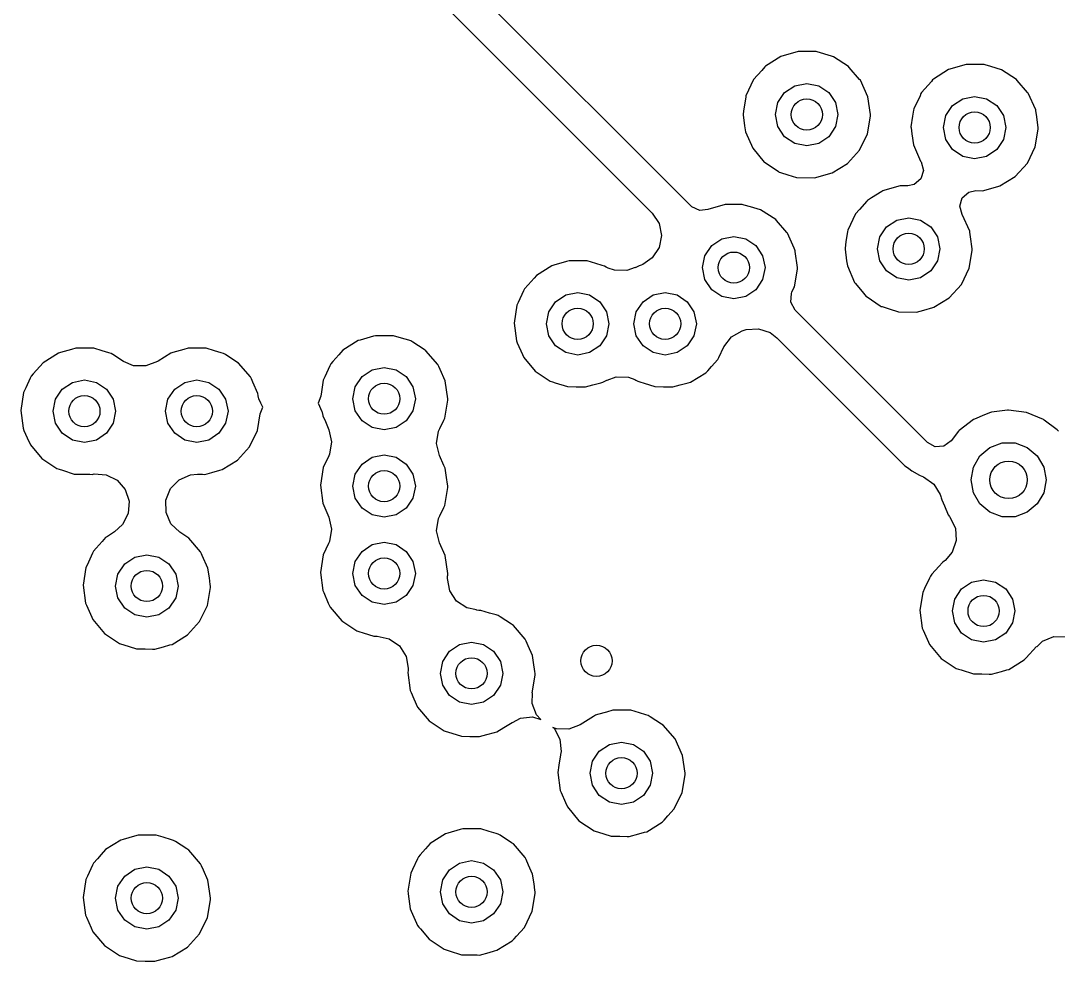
# Model space of a CAD drawing. Extents: x 0.99 to 4.24, y -7.27 to -4.02.
# Drawn here: x 2.3973 to 2.7243, y -5.7955 to -5.4989 of the extents above; entities that cross this region are included whole.
import ezdxf

# ---------------------------------------------------------------- set-up
doc = ezdxf.new("R2010")
doc.units = 0
doc.header["$MEASUREMENT"] = 0
doc.layers.add('BLACK', color=7, linetype='CONTINUOUS')

msp = doc.modelspace()

# ---------------------------------------------------------------- linework, layer by layer
at = {"layer": 'BLACK', "linetype": 'CONTINUOUS'}
for p, q in [((2.60856, -5.55738), (2.51926, -5.46807)), ((2.51203, -5.4753), (2.59635, -5.55962)), ((2.63684, -5.5102), (2.63203, -5.51324)), ((2.63718, -5.5101), (2.63684, -5.5102)), ((2.64197, -5.50873), (2.63718, -5.5101)), ((2.63718, -5.5101), (2.63718, -5.5101)), ((2.64231, -5.50864), (2.64197, -5.50873)), ((2.64197, -5.50873), (2.64197, -5.50873)), ((2.64515, -5.50865), (2.64231, -5.50864)), ((2.64765, -5.50867), (2.64515, -5.50865)), ((2.648, -5.50867), (2.64765, -5.50867)), ((2.64765, -5.50867), (2.64765, -5.50867)), ((2.64834, -5.50877), (2.648, -5.50867)), ((2.65279, -5.5101), (2.64834, -5.50877)), ((2.64834, -5.50877), (2.64834, -5.50877)), ((2.65345, -5.5103), (2.65279, -5.5101)), ((2.65822, -5.5134), (2.65345, -5.5103)), ((2.63179, -5.5135), (2.63083, -5.51459)), ((2.63203, -5.51324), (2.63179, -5.5135)), ((2.63179, -5.5135), (2.63179, -5.5135)), ((2.65845, -5.51366), (2.65822, -5.5134)), ((2.66171, -5.51744), (2.65845, -5.51366)), ((2.65845, -5.51366), (2.65845, -5.51366)), ((2.69011, -5.51419), (2.68977, -5.51429)), ((2.6949, -5.51283), (2.69011, -5.51419)), ((2.69011, -5.51419), (2.69011, -5.51419)), ((2.69524, -5.51273), (2.6949, -5.51283)), ((2.6949, -5.51283), (2.6949, -5.51283)), ((2.69808, -5.51275), (2.69524, -5.51273)), ((2.70058, -5.51276), (2.69808, -5.51275)), ((2.70093, -5.51276), (2.70058, -5.51276)), ((2.70058, -5.51276), (2.70058, -5.51276)), ((2.70127, -5.51286), (2.70093, -5.51276)), ((2.70304, -5.5134), (2.70127, -5.51286)), ((2.70127, -5.51286), (2.70127, -5.51286)), ((2.70638, -5.51439), (2.70304, -5.5134)), ((2.62826, -5.5175), (2.62584, -5.52265)), ((2.63083, -5.51459), (2.62826, -5.5175)), ((2.66194, -5.51771), (2.66171, -5.51744)), ((2.66171, -5.51744), (2.66171, -5.51744)), ((2.68496, -5.51733), (2.68472, -5.51759)), ((2.68977, -5.51429), (2.68496, -5.51733)), ((2.71115, -5.51749), (2.70638, -5.51439)), ((2.71139, -5.51776), (2.71115, -5.51749)), ((2.63807, -5.52156), (2.64127, -5.51942)), ((2.64127, -5.51942), (2.64503, -5.51867)), ((2.64503, -5.51867), (2.6488, -5.51942)), ((2.6488, -5.51942), (2.65199, -5.52156)), ((2.66429, -5.52288), (2.66194, -5.51771)), ((2.68434, -5.51803), (2.68119, -5.52159)), ((2.68472, -5.51759), (2.68434, -5.51803)), ((2.68472, -5.51759), (2.68472, -5.51759)), ((2.71464, -5.52153), (2.71139, -5.51776)), ((2.71139, -5.51776), (2.71139, -5.51776)), ((2.62579, -5.523), (2.62521, -5.52674)), ((2.62584, -5.52265), (2.62579, -5.523)), ((2.62579, -5.523), (2.62579, -5.523)), ((2.63594, -5.52475), (2.63807, -5.52156)), ((2.65199, -5.52156), (2.65413, -5.52475)), ((2.6651, -5.52852), (2.66429, -5.52288)), ((2.68074, -5.52256), (2.67877, -5.52674)), ((2.68104, -5.52191), (2.68074, -5.52256)), ((2.68119, -5.52159), (2.68104, -5.52191)), ((2.68104, -5.52191), (2.68104, -5.52191)), ((2.691, -5.52565), (2.6942, -5.52352)), ((2.6942, -5.52352), (2.69796, -5.52277)), ((2.69796, -5.52277), (2.70173, -5.52352)), ((2.70173, -5.52352), (2.70492, -5.52565)), ((2.71487, -5.5218), (2.71464, -5.52153)), ((2.71464, -5.52153), (2.71464, -5.52153)), ((2.71722, -5.52698), (2.71487, -5.5218)), ((2.62521, -5.52674), (2.62497, -5.52827)), ((2.63519, -5.52852), (2.63594, -5.52475)), ((2.65413, -5.52475), (2.65488, -5.52852)), ((2.67872, -5.52709), (2.67842, -5.52901)), ((2.67877, -5.52674), (2.67872, -5.52709)), ((2.67872, -5.52709), (2.67872, -5.52709)), ((2.68887, -5.52884), (2.691, -5.52565)), ((2.70492, -5.52565), (2.70706, -5.52884)), ((2.71727, -5.52733), (2.71722, -5.52698)), ((2.62497, -5.52827), (2.62501, -5.52862)), ((2.62501, -5.52862), (2.62546, -5.53201)), ((2.62501, -5.52862), (2.62501, -5.52862)), ((2.63594, -5.53228), (2.63519, -5.52852)), ((2.65488, -5.52852), (2.65413, -5.53228)), ((2.66415, -5.53462), (2.66509, -5.52901)), ((2.66509, -5.52901), (2.6651, -5.52852)), ((2.67842, -5.52901), (2.6779, -5.53236)), ((2.68812, -5.53261), (2.68887, -5.52884)), ((2.70706, -5.52884), (2.70781, -5.53261)), ((2.71744, -5.52852), (2.71727, -5.52733)), ((2.71727, -5.52733), (2.71727, -5.52733)), ((2.71803, -5.53261), (2.71744, -5.52852)), ((2.62546, -5.53201), (2.62571, -5.53391)), ((2.63807, -5.53548), (2.63594, -5.53228)), ((2.65413, -5.53228), (2.65199, -5.53548)), ((2.6779, -5.53236), (2.67794, -5.53271)), ((2.67794, -5.53271), (2.67794, -5.53271)), ((2.67794, -5.53271), (2.67819, -5.53462)), ((2.68887, -5.53638), (2.68812, -5.53261)), ((2.70781, -5.53261), (2.70706, -5.53638)), ((2.71708, -5.53871), (2.71802, -5.5331)), ((2.71802, -5.5331), (2.71803, -5.53261)), ((2.62571, -5.53391), (2.628, -5.53912)), ((2.64127, -5.53761), (2.63807, -5.53548)), ((2.65199, -5.53548), (2.6488, -5.53761)), ((2.66167, -5.53974), (2.66415, -5.53462)), ((2.67819, -5.53462), (2.67864, -5.53801)), ((2.691, -5.53957), (2.68887, -5.53638)), ((2.70706, -5.53638), (2.70492, -5.53957)), ((2.628, -5.53912), (2.63166, -5.54348)), ((2.64503, -5.53836), (2.64127, -5.53761)), ((2.6488, -5.53761), (2.64503, -5.53836)), ((2.65785, -5.54396), (2.66167, -5.53974)), ((2.67864, -5.53801), (2.68093, -5.54321)), ((2.6942, -5.5417), (2.691, -5.53957)), ((2.70492, -5.53957), (2.70173, -5.5417)), ((2.7146, -5.54383), (2.71708, -5.53871)), ((2.63166, -5.54348), (2.63195, -5.54367)), ((2.68093, -5.54321), (2.68112, -5.54344)), ((2.68112, -5.54344), (2.68186, -5.54611)), ((2.69796, -5.54245), (2.6942, -5.5417)), ((2.70173, -5.5417), (2.69796, -5.54245)), ((2.63195, -5.54367), (2.63195, -5.54367)), ((2.63195, -5.54367), (2.6361, -5.54643)), ((2.6361, -5.54643), (2.6361, -5.54643)), ((2.6361, -5.54643), (2.63639, -5.54663)), ((2.63639, -5.54663), (2.63673, -5.54673)), ((2.63673, -5.54673), (2.63673, -5.54673)), ((2.63673, -5.54673), (2.63911, -5.54748)), ((2.65266, -5.54703), (2.653, -5.54693)), ((2.653, -5.54693), (2.65785, -5.54396)), ((2.68186, -5.54611), (2.68104, -5.54878)), ((2.71078, -5.54805), (2.7146, -5.54383)), ((2.63911, -5.54748), (2.64182, -5.54833)), ((2.64182, -5.54833), (2.64751, -5.54843)), ((2.64751, -5.54843), (2.6479, -5.54833)), ((2.6479, -5.54833), (2.65266, -5.54703)), ((2.65266, -5.54703), (2.65266, -5.54703)), ((2.68104, -5.54878), (2.6789, -5.55058)), ((2.70593, -5.55103), (2.71078, -5.54805)), ((2.66867, -5.55274), (2.66548, -5.55475)), ((2.66897, -5.55255), (2.66867, -5.55274)), ((2.66867, -5.55274), (2.66867, -5.55274)), ((2.66931, -5.55245), (2.66897, -5.55255)), ((2.6741, -5.55108), (2.66931, -5.55245)), ((2.66931, -5.55245), (2.66931, -5.55245)), ((2.67444, -5.55099), (2.6741, -5.55108)), ((2.6741, -5.55108), (2.6741, -5.55108)), ((2.67687, -5.551), (2.67444, -5.55099)), ((2.6789, -5.55058), (2.67687, -5.551)), ((2.69406, -5.55475), (2.69618, -5.55293)), ((2.69618, -5.55293), (2.69832, -5.55248)), ((2.69832, -5.55248), (2.70044, -5.55252)), ((2.70044, -5.55252), (2.70083, -5.55242)), ((2.70083, -5.55242), (2.70559, -5.55112)), ((2.70559, -5.55112), (2.70593, -5.55103)), ((2.70559, -5.55112), (2.70559, -5.55112)), ((2.66393, -5.55585), (2.66164, -5.55843)), ((2.66416, -5.55558), (2.66393, -5.55585)), ((2.66393, -5.55585), (2.66393, -5.55585)), ((2.66548, -5.55475), (2.66416, -5.55558)), ((2.69327, -5.55743), (2.69406, -5.55475)), ((2.59635, -5.55962), (2.59851, -5.56285)), ((2.60879, -5.5576), (2.60856, -5.55738)), ((2.61133, -5.55878), (2.60879, -5.5576)), ((2.61385, -5.55843), (2.61133, -5.55878)), ((2.61419, -5.55836), (2.61385, -5.55845)), ((2.61385, -5.55845), (2.61385, -5.55843)), ((2.61898, -5.55699), (2.61419, -5.55836)), ((2.61932, -5.55689), (2.61898, -5.55699)), ((2.61898, -5.55699), (2.61898, -5.55699)), ((2.62217, -5.55691), (2.61932, -5.55689)), ((2.62466, -5.55692), (2.62217, -5.55691)), ((2.62501, -5.55693), (2.62466, -5.55692)), ((2.62466, -5.55692), (2.62466, -5.55692)), ((2.62535, -5.55703), (2.62501, -5.55693)), ((2.62726, -5.5576), (2.62535, -5.55703)), ((2.62535, -5.55703), (2.62535, -5.55703)), ((2.63046, -5.55856), (2.62726, -5.5576)), ((2.63524, -5.56165), (2.63046, -5.55856)), ((2.66039, -5.55985), (2.65798, -5.565)), ((2.66164, -5.55843), (2.66039, -5.55985)), ((2.69401, -5.55999), (2.69327, -5.55743)), ((2.69407, -5.56005), (2.69401, -5.55999)), ((2.59851, -5.56285), (2.59927, -5.56666)), ((2.63547, -5.56192), (2.63524, -5.56165)), ((2.63872, -5.56569), (2.63547, -5.56192)), ((2.63547, -5.56192), (2.63547, -5.56192)), ((2.67021, -5.56391), (2.6734, -5.56177)), ((2.6734, -5.56177), (2.67717, -5.56102)), ((2.67717, -5.56102), (2.68093, -5.56177)), ((2.68093, -5.56177), (2.68413, -5.56391)), ((2.69643, -5.56523), (2.69407, -5.56005)), ((2.63895, -5.56596), (2.63872, -5.56569)), ((2.63872, -5.56569), (2.63872, -5.56569)), ((2.64107, -5.57062), (2.63895, -5.56596)), ((2.65792, -5.56535), (2.65741, -5.56865)), ((2.65798, -5.565), (2.65792, -5.56535)), ((2.65792, -5.56535), (2.65792, -5.56535)), ((2.66807, -5.5671), (2.67021, -5.56391)), ((2.68413, -5.56391), (2.68626, -5.5671)), ((2.69648, -5.56558), (2.69643, -5.56523)), ((2.69669, -5.56711), (2.69648, -5.56558)), ((2.69648, -5.56558), (2.69648, -5.56558)), ((2.59927, -5.56666), (2.59851, -5.57047)), ((2.61295, -5.57301), (2.61509, -5.56981)), ((2.61509, -5.56981), (2.61828, -5.56768)), ((2.61828, -5.56768), (2.62205, -5.56693)), ((2.62205, -5.56693), (2.62581, -5.56768)), ((2.62581, -5.56768), (2.62901, -5.56981)), ((2.62901, -5.56981), (2.63114, -5.57301)), ((2.65741, -5.56865), (2.6571, -5.57062)), ((2.66732, -5.57087), (2.66807, -5.5671)), ((2.68626, -5.5671), (2.68701, -5.57087)), ((2.69723, -5.57087), (2.69669, -5.56711)), ((2.59851, -5.57047), (2.59635, -5.57371)), ((2.6122, -5.57677), (2.61295, -5.57301)), ((2.63114, -5.57301), (2.63189, -5.57677)), ((2.64131, -5.57114), (2.64107, -5.57062)), ((2.64136, -5.57149), (2.64131, -5.57114)), ((2.64139, -5.57173), (2.64136, -5.57149)), ((2.64136, -5.57149), (2.64136, -5.57149)), ((2.64211, -5.57677), (2.64139, -5.57173)), ((2.6571, -5.57062), (2.65715, -5.57097)), ((2.65715, -5.57097), (2.65762, -5.5746)), ((2.65715, -5.57097), (2.65715, -5.57097)), ((2.66807, -5.57463), (2.66732, -5.57087)), ((2.68701, -5.57087), (2.68626, -5.57463)), ((2.69628, -5.57697), (2.69723, -5.57136)), ((2.69723, -5.57136), (2.69723, -5.57087)), ((2.56464, -5.57617), (2.55983, -5.57921)), ((2.56532, -5.57598), (2.56464, -5.57617)), ((2.56928, -5.57485), (2.56532, -5.57598)), ((2.56532, -5.57598), (2.56532, -5.57598)), ((2.57011, -5.57461), (2.56928, -5.57485)), ((2.57082, -5.57461), (2.57011, -5.57461)), ((2.57233, -5.57462), (2.57082, -5.57461)), ((2.5758, -5.57464), (2.57233, -5.57462)), ((2.57853, -5.57546), (2.5758, -5.57464)), ((2.58057, -5.57607), (2.57853, -5.57546)), ((2.58125, -5.57627), (2.58057, -5.57607)), ((2.58057, -5.57607), (2.58057, -5.57607)), ((2.58185, -5.57666), (2.58125, -5.57627)), ((2.5922, -5.57617), (2.5916, -5.57655)), ((2.59288, -5.57598), (2.5922, -5.57617)), ((2.59338, -5.57576), (2.59288, -5.57598)), ((2.59635, -5.57371), (2.59338, -5.57576)), ((2.65762, -5.5746), (2.65784, -5.57626)), ((2.65784, -5.57626), (2.66013, -5.58147)), ((2.67021, -5.57783), (2.66807, -5.57463)), ((2.68626, -5.57463), (2.68413, -5.57783)), ((2.55983, -5.57921), (2.55907, -5.58007)), ((2.58246, -5.57694), (2.58185, -5.57666)), ((2.58444, -5.57762), (2.58246, -5.57694)), ((2.58833, -5.57772), (2.58444, -5.57762)), ((2.5909, -5.57673), (2.58833, -5.57772)), ((2.59095, -5.57684), (2.5909, -5.57673)), ((2.5916, -5.57655), (2.59095, -5.57684)), ((2.61295, -5.58054), (2.6122, -5.57677)), ((2.63189, -5.57677), (2.63114, -5.58054)), ((2.64116, -5.58287), (2.64211, -5.57726)), ((2.64211, -5.57696), (2.64211, -5.57677)), ((2.64211, -5.57698), (2.64211, -5.57696)), ((2.64211, -5.57696), (2.64211, -5.57696)), ((2.64211, -5.57726), (2.64211, -5.57698)), ((2.6734, -5.57996), (2.67021, -5.57783)), ((2.68413, -5.57783), (2.68093, -5.57996)), ((2.6938, -5.58209), (2.69628, -5.57697)), ((2.55723, -5.58215), (2.55606, -5.58347)), ((2.55907, -5.58007), (2.55723, -5.58215)), ((2.61509, -5.58373), (2.61295, -5.58054)), ((2.63114, -5.58054), (2.62901, -5.58373)), ((2.64101, -5.58319), (2.64116, -5.58287)), ((2.66013, -5.58147), (2.66036, -5.58174)), ((2.66036, -5.58174), (2.66297, -5.58485)), ((2.67717, -5.58071), (2.6734, -5.57996)), ((2.68093, -5.57996), (2.67717, -5.58071)), ((2.68998, -5.58631), (2.6938, -5.58209)), ((2.55576, -5.58411), (2.55406, -5.58773)), ((2.55606, -5.58347), (2.55576, -5.58411)), ((2.55576, -5.58411), (2.55576, -5.58411)), ((2.56587, -5.58753), (2.56907, -5.58539)), ((2.56907, -5.58539), (2.57283, -5.58465)), ((2.57283, -5.58465), (2.5766, -5.58539)), ((2.5766, -5.58539), (2.57979, -5.58753)), ((2.59343, -5.58753), (2.59663, -5.58539)), ((2.59663, -5.58539), (2.60039, -5.58465)), ((2.60039, -5.58465), (2.60416, -5.58539)), ((2.60416, -5.58539), (2.60735, -5.58753)), ((2.61828, -5.58586), (2.61509, -5.58373)), ((2.62205, -5.58661), (2.61828, -5.58586)), ((2.62581, -5.58586), (2.62205, -5.58661)), ((2.62901, -5.58373), (2.62581, -5.58586)), ((2.64, -5.5877), (2.6402, -5.58492)), ((2.6402, -5.58492), (2.64038, -5.58449)), ((2.64038, -5.58449), (2.64101, -5.58319)), ((2.66297, -5.58485), (2.66379, -5.58583)), ((2.66379, -5.58583), (2.66408, -5.58602)), ((2.66408, -5.58602), (2.66408, -5.58602)), ((2.66408, -5.58602), (2.66823, -5.58878)), ((2.55364, -5.58862), (2.55277, -5.59424)), ((2.55406, -5.58773), (2.55364, -5.58862)), ((2.56374, -5.59072), (2.56587, -5.58753)), ((2.57979, -5.58753), (2.58193, -5.59072)), ((2.5913, -5.59072), (2.59343, -5.58753)), ((2.60735, -5.58753), (2.60949, -5.59072)), ((2.64134, -5.59016), (2.64, -5.5877)), ((2.66823, -5.58878), (2.66823, -5.58878)), ((2.66823, -5.58878), (2.66853, -5.58898)), ((2.66853, -5.58898), (2.66886, -5.58908)), ((2.66886, -5.58908), (2.66886, -5.58908)), ((2.66886, -5.58908), (2.67098, -5.58975)), ((2.68193, -5.59016), (2.68479, -5.58938)), ((2.68479, -5.58938), (2.68513, -5.58928)), ((2.68479, -5.58938), (2.68479, -5.58938)), ((2.68513, -5.58928), (2.68998, -5.58631)), ((2.56299, -5.59449), (2.56374, -5.59072)), ((2.58193, -5.59072), (2.58268, -5.59449)), ((2.59055, -5.59449), (2.5913, -5.59072)), ((2.60949, -5.59072), (2.61024, -5.59449)), ((2.68311, -5.63193), (2.64134, -5.59016)), ((2.67098, -5.58975), (2.67396, -5.59067)), ((2.67396, -5.59067), (2.67965, -5.59078)), ((2.67965, -5.59078), (2.68193, -5.59016)), ((2.55277, -5.59424), (2.55351, -5.59988)), ((2.56374, -5.59825), (2.56299, -5.59449)), ((2.58268, -5.59449), (2.58193, -5.59825)), ((2.5913, -5.59825), (2.59055, -5.59449)), ((2.61024, -5.59449), (2.60949, -5.59825)), ((2.50841, -5.59842), (2.5043, -5.5996)), ((2.50909, -5.59823), (2.50841, -5.59842)), ((2.50841, -5.59842), (2.50841, -5.59842)), ((2.5098, -5.59823), (2.50909, -5.59823)), ((2.51131, -5.59824), (2.5098, -5.59823)), ((2.51478, -5.59826), (2.51131, -5.59824)), ((2.51733, -5.59903), (2.51478, -5.59826)), ((2.51955, -5.59969), (2.51733, -5.59903)), ((2.56587, -5.60145), (2.56374, -5.59825)), ((2.58193, -5.59825), (2.57979, -5.60145)), ((2.59343, -5.60145), (2.5913, -5.59825)), ((2.60949, -5.59825), (2.60735, -5.60145)), ((2.61895, -5.60174), (2.6213, -5.59864)), ((2.6213, -5.59864), (2.62465, -5.59668)), ((2.62465, -5.59668), (2.6253, -5.59647)), ((2.6253, -5.59647), (2.62594, -5.5963)), ((2.62594, -5.5963), (2.62981, -5.59603)), ((2.62981, -5.59603), (2.6335, -5.59726)), ((2.6335, -5.59726), (2.6356, -5.59887)), ((2.6356, -5.59887), (2.67588, -5.63915)), ((2.4146, -5.60217), (2.41329, -5.60254)), ((2.41531, -5.60217), (2.4146, -5.60217)), ((2.41682, -5.60218), (2.41531, -5.60217)), ((2.42029, -5.6022), (2.41682, -5.60218)), ((2.42292, -5.60299), (2.42029, -5.6022)), ((2.45003, -5.60217), (2.44872, -5.60254)), ((2.45074, -5.60217), (2.45003, -5.60217)), ((2.45225, -5.60218), (2.45074, -5.60217)), ((2.45572, -5.6022), (2.45225, -5.60218)), ((2.45836, -5.60299), (2.45572, -5.6022)), ((2.50362, -5.59979), (2.49881, -5.60283)), ((2.5043, -5.5996), (2.50362, -5.59979)), ((2.5043, -5.5996), (2.5043, -5.5996)), ((2.52023, -5.59989), (2.51955, -5.59969)), ((2.51955, -5.59969), (2.51955, -5.59969)), ((2.52082, -5.60028), (2.52023, -5.59989)), ((2.52441, -5.6026), (2.52082, -5.60028)), ((2.55351, -5.59988), (2.55379, -5.60053)), ((2.55379, -5.60053), (2.55379, -5.60053)), ((2.55379, -5.60053), (2.55541, -5.60422)), ((2.56907, -5.60358), (2.56587, -5.60145)), ((2.57979, -5.60145), (2.5766, -5.60358)), ((2.59663, -5.60358), (2.59343, -5.60145)), ((2.60735, -5.60145), (2.60416, -5.60358)), ((2.61734, -5.60507), (2.61895, -5.60174)), ((2.40913, -5.60373), (2.40432, -5.60677)), ((2.40981, -5.60353), (2.40913, -5.60373)), ((2.41329, -5.60254), (2.40981, -5.60353)), ((2.40981, -5.60353), (2.40981, -5.60353)), ((2.42506, -5.60363), (2.42292, -5.60299)), ((2.42574, -5.60383), (2.42506, -5.60363)), ((2.42506, -5.60363), (2.42506, -5.60363)), ((2.42634, -5.60422), (2.42574, -5.60383)), ((2.4296, -5.60633), (2.42634, -5.60422)), ((2.42634, -5.60422), (2.42634, -5.60422)), ((2.44456, -5.60373), (2.44054, -5.60627)), ((2.44524, -5.60353), (2.44456, -5.60373)), ((2.44872, -5.60254), (2.44524, -5.60353)), ((2.44524, -5.60353), (2.44524, -5.60353)), ((2.46049, -5.60363), (2.45836, -5.60299)), ((2.46117, -5.60383), (2.46049, -5.60363)), ((2.46049, -5.60363), (2.46049, -5.60363)), ((2.46177, -5.60422), (2.46117, -5.60383)), ((2.46535, -5.60654), (2.46177, -5.60422)), ((2.49754, -5.60427), (2.49565, -5.6064)), ((2.49881, -5.60283), (2.49754, -5.60427)), ((2.525, -5.60299), (2.52441, -5.6026)), ((2.52441, -5.6026), (2.52441, -5.6026)), ((2.52872, -5.6073), (2.525, -5.60299)), ((2.55541, -5.60422), (2.5558, -5.60509)), ((2.5558, -5.60509), (2.55946, -5.60945)), ((2.57283, -5.60433), (2.56907, -5.60358)), ((2.5766, -5.60358), (2.57283, -5.60433)), ((2.60039, -5.60433), (2.59663, -5.60358)), ((2.60416, -5.60358), (2.60039, -5.60433)), ((2.61501, -5.60795), (2.61703, -5.60571)), ((2.61703, -5.60571), (2.61734, -5.60507)), ((2.61734, -5.60507), (2.61734, -5.60507)), ((2.40331, -5.6079), (2.4012, -5.6103)), ((2.40432, -5.60677), (2.40331, -5.6079)), ((2.43282, -5.60769), (2.4296, -5.60633)), ((2.4367, -5.60779), (2.43282, -5.60769)), ((2.44033, -5.6064), (2.4367, -5.60779)), ((2.44054, -5.60627), (2.44033, -5.6064)), ((2.46595, -5.60693), (2.46535, -5.60654)), ((2.46535, -5.60654), (2.46535, -5.60654)), ((2.46966, -5.61124), (2.46595, -5.60693)), ((2.49474, -5.60774), (2.49309, -5.61125)), ((2.49504, -5.60709), (2.49474, -5.60774)), ((2.49474, -5.60774), (2.49474, -5.60774)), ((2.49565, -5.6064), (2.49504, -5.60709)), ((2.50485, -5.61115), (2.50804, -5.60902)), ((2.50804, -5.60902), (2.51181, -5.60827)), ((2.51181, -5.60827), (2.51558, -5.60902)), ((2.51558, -5.60902), (2.51877, -5.61115)), ((2.52901, -5.60794), (2.52872, -5.6073)), ((2.52901, -5.60795), (2.52901, -5.60794)), ((2.52945, -5.60891), (2.52901, -5.60795)), ((2.53107, -5.61248), (2.52945, -5.60891)), ((2.61381, -5.60927), (2.61501, -5.60795)), ((2.40025, -5.61167), (2.39886, -5.61463)), ((2.40055, -5.61103), (2.40025, -5.61167)), ((2.40025, -5.61167), (2.40025, -5.61167)), ((2.4012, -5.6103), (2.40055, -5.61103)), ((2.41356, -5.61295), (2.41732, -5.6122)), ((2.41732, -5.6122), (2.42109, -5.61295)), ((2.44899, -5.61295), (2.45276, -5.6122)), ((2.45276, -5.6122), (2.45652, -5.61295)), ((2.46995, -5.61188), (2.46966, -5.61124)), ((2.47042, -5.6129), (2.46995, -5.61188)), ((2.46995, -5.61188), (2.46995, -5.61188)), ((2.49262, -5.61224), (2.49204, -5.61595)), ((2.49309, -5.61125), (2.49262, -5.61224)), ((2.50272, -5.61434), (2.50485, -5.61115)), ((2.51877, -5.61115), (2.5209, -5.61434)), ((2.55946, -5.60945), (2.5642, -5.6126)), ((2.58141, -5.61253), (2.58206, -5.61225)), ((2.58206, -5.61225), (2.58208, -5.6123)), ((2.58208, -5.6123), (2.585, -5.61121)), ((2.585, -5.61121), (2.58889, -5.61136)), ((2.58889, -5.61136), (2.59086, -5.61206)), ((2.59086, -5.61206), (2.59116, -5.61221)), ((2.59116, -5.61221), (2.59175, -5.6126)), ((2.60836, -5.6129), (2.61321, -5.60993)), ((2.61321, -5.60993), (2.61381, -5.60927)), ((2.39886, -5.61463), (2.39813, -5.61618)), ((2.40823, -5.61828), (2.41036, -5.61509)), ((2.41036, -5.61509), (2.41356, -5.61295)), ((2.42109, -5.61295), (2.42428, -5.61509)), ((2.42428, -5.61509), (2.42642, -5.61828)), ((2.44366, -5.61828), (2.4458, -5.61509)), ((2.4458, -5.61509), (2.44899, -5.61295)), ((2.45652, -5.61295), (2.45972, -5.61509)), ((2.45972, -5.61509), (2.46185, -5.61828)), ((2.47202, -5.61642), (2.47042, -5.6129)), ((2.50197, -5.61811), (2.50272, -5.61434)), ((2.5209, -5.61434), (2.52165, -5.61811)), ((2.53188, -5.61811), (2.53107, -5.61248)), ((2.5642, -5.6126), (2.56487, -5.61281)), ((2.56487, -5.61281), (2.56487, -5.61281)), ((2.56487, -5.61281), (2.56577, -5.61309)), ((2.56577, -5.61309), (2.56963, -5.6143)), ((2.56963, -5.6143), (2.57232, -5.61435)), ((2.57232, -5.61435), (2.57461, -5.61439)), ((2.57461, -5.61439), (2.57461, -5.61439)), ((2.57461, -5.61439), (2.57531, -5.6144)), ((2.57531, -5.6144), (2.57762, -5.61377)), ((2.57762, -5.61377), (2.58012, -5.61309)), ((2.58012, -5.61309), (2.5808, -5.6129)), ((2.58012, -5.61309), (2.58012, -5.61309)), ((2.5808, -5.6129), (2.58141, -5.61253)), ((2.59175, -5.6126), (2.59243, -5.61281)), ((2.59243, -5.61281), (2.59243, -5.61281)), ((2.59243, -5.61281), (2.59376, -5.61323)), ((2.59376, -5.61323), (2.59719, -5.6143)), ((2.59719, -5.6143), (2.59988, -5.61435)), ((2.59988, -5.61435), (2.60216, -5.61439)), ((2.60216, -5.61439), (2.60216, -5.61439)), ((2.60216, -5.61439), (2.60287, -5.6144)), ((2.60287, -5.6144), (2.60518, -5.61377)), ((2.60518, -5.61377), (2.60768, -5.61309)), ((2.60768, -5.61309), (2.60836, -5.6129)), ((2.60768, -5.61309), (2.60768, -5.61309)), ((2.39813, -5.61618), (2.39726, -5.6218)), ((2.40748, -5.62205), (2.40823, -5.61828)), ((2.42642, -5.61828), (2.42717, -5.62205)), ((2.44291, -5.62205), (2.44366, -5.61828)), ((2.46185, -5.61828), (2.4626, -5.62205)), ((2.47212, -5.61712), (2.47202, -5.61642)), ((2.47213, -5.6172), (2.47212, -5.61712)), ((2.47231, -5.61814), (2.47213, -5.6172)), ((2.47295, -5.61953), (2.47231, -5.61814)), ((2.49183, -5.61732), (2.49102, -5.61953)), ((2.49204, -5.61595), (2.49183, -5.61732)), ((2.50272, -5.62188), (2.50197, -5.61811)), ((2.52165, -5.61811), (2.5209, -5.62188)), ((2.53093, -5.62421), (2.53187, -5.6186)), ((2.53187, -5.6186), (2.53188, -5.61811)), ((2.39726, -5.6218), (2.398, -5.62744)), ((2.40823, -5.62581), (2.40748, -5.62205)), ((2.42717, -5.62205), (2.42642, -5.62581)), ((2.44366, -5.62581), (2.44291, -5.62205)), ((2.4626, -5.62205), (2.46185, -5.62581)), ((2.47275, -5.62291), (2.47355, -5.62081)), ((2.47355, -5.62081), (2.47295, -5.61953)), ((2.49102, -5.61953), (2.49219, -5.62212)), ((2.49219, -5.62212), (2.4922, -5.62212)), ((2.4922, -5.62212), (2.49222, -5.62219)), ((2.50485, -5.62507), (2.50272, -5.62188)), ((2.5209, -5.62188), (2.51877, -5.62507)), ((2.70834, -5.62172), (2.70328, -5.62239)), ((2.70866, -5.62168), (2.70834, -5.62172)), ((2.71436, -5.62243), (2.70866, -5.62168)), ((2.47187, -5.62815), (2.47275, -5.62291)), ((2.49222, -5.62219), (2.49228, -5.62233)), ((2.49228, -5.62233), (2.49233, -5.62257)), ((2.49233, -5.62257), (2.49239, -5.6228)), ((2.49239, -5.6228), (2.49248, -5.62351)), ((2.49248, -5.62351), (2.49328, -5.62532)), ((2.49328, -5.62532), (2.49443, -5.62792)), ((2.50804, -5.6272), (2.50485, -5.62507)), ((2.51877, -5.62507), (2.51558, -5.6272)), ((2.52933, -5.62751), (2.53062, -5.62485)), ((2.53062, -5.62485), (2.53093, -5.62421)), ((2.69765, -5.62463), (2.69309, -5.62813)), ((2.69795, -5.62451), (2.69765, -5.62463)), ((2.70108, -5.62321), (2.69795, -5.62451)), ((2.69795, -5.62451), (2.69795, -5.62451)), ((2.70296, -5.62243), (2.70108, -5.62321)), ((2.70328, -5.62239), (2.70296, -5.62243)), ((2.70328, -5.62239), (2.70328, -5.62239)), ((2.71967, -5.62463), (2.71436, -5.62243)), ((2.71993, -5.62483), (2.71967, -5.62463)), ((2.72397, -5.62793), (2.71993, -5.62483)), ((2.71993, -5.62483), (2.71993, -5.62483)), ((2.398, -5.62744), (2.39828, -5.62809)), ((2.39828, -5.62809), (2.39828, -5.62809)), ((2.39828, -5.62809), (2.39932, -5.63045)), ((2.41036, -5.62901), (2.40823, -5.62581)), ((2.42642, -5.62581), (2.42428, -5.62901)), ((2.4458, -5.62901), (2.44366, -5.62581)), ((2.46185, -5.62581), (2.45972, -5.62901)), ((2.46939, -5.63327), (2.47187, -5.62815)), ((2.49443, -5.62792), (2.49527, -5.63172)), ((2.51181, -5.62795), (2.50804, -5.6272)), ((2.51558, -5.6272), (2.51181, -5.62795)), ((2.52834, -5.63219), (2.52897, -5.62836)), ((2.52897, -5.62836), (2.52933, -5.62751)), ((2.69289, -5.62839), (2.69055, -5.63144)), ((2.69309, -5.62813), (2.69289, -5.62839)), ((2.69289, -5.62839), (2.69289, -5.62839)), ((2.72423, -5.62813), (2.72397, -5.62793)), ((2.72397, -5.62793), (2.72397, -5.62793)), ((2.72443, -5.62839), (2.72423, -5.62813)), ((2.39932, -5.63045), (2.40029, -5.63265)), ((2.41356, -5.63114), (2.41036, -5.62901)), ((2.41732, -5.63189), (2.41356, -5.63114)), ((2.42109, -5.63114), (2.41732, -5.63189)), ((2.42428, -5.62901), (2.42109, -5.63114)), ((2.44899, -5.63114), (2.4458, -5.62901)), ((2.45276, -5.63189), (2.44899, -5.63114)), ((2.45652, -5.63114), (2.45276, -5.63189)), ((2.45972, -5.62901), (2.45652, -5.63114)), ((2.49527, -5.63172), (2.49459, -5.63555)), ((2.6855, -5.63325), (2.68311, -5.63193)), ((2.69055, -5.63144), (2.68829, -5.63309)), ((2.40029, -5.63265), (2.40395, -5.63701)), ((2.46557, -5.63749), (2.46939, -5.63327)), ((2.52922, -5.63598), (2.52834, -5.63219)), ((2.68829, -5.63309), (2.6855, -5.63325)), ((2.69961, -5.63611), (2.70276, -5.63347)), ((2.70276, -5.63347), (2.70661, -5.63207)), ((2.70661, -5.63207), (2.71071, -5.63207)), ((2.71071, -5.63207), (2.71457, -5.63347)), ((2.71457, -5.63347), (2.71771, -5.63611)), ((2.40395, -5.63701), (2.40868, -5.64016)), ((2.46073, -5.64046), (2.46557, -5.63749)), ((2.49433, -5.63617), (2.49262, -5.6398)), ((2.49459, -5.63555), (2.49433, -5.63617)), ((2.50485, -5.63871), (2.50804, -5.63658)), ((2.50804, -5.63658), (2.51181, -5.63583)), ((2.51181, -5.63583), (2.51558, -5.63658)), ((2.51558, -5.63658), (2.51877, -5.63871)), ((2.53066, -5.63913), (2.52922, -5.63598)), ((2.69756, -5.63966), (2.69961, -5.63611)), ((2.71771, -5.63611), (2.71976, -5.63966)), ((2.40868, -5.64016), (2.40936, -5.64037)), ((2.40936, -5.64037), (2.40936, -5.64037)), ((2.40936, -5.64037), (2.41037, -5.64069)), ((2.41037, -5.64069), (2.41411, -5.64186)), ((2.45524, -5.64196), (2.45754, -5.64133)), ((2.45754, -5.64133), (2.46004, -5.64065)), ((2.46004, -5.64065), (2.46073, -5.64046)), ((2.46004, -5.64065), (2.46004, -5.64065)), ((2.49262, -5.6398), (2.49175, -5.64542)), ((2.50272, -5.6419), (2.50485, -5.63871)), ((2.51877, -5.63871), (2.5209, -5.6419)), ((2.53107, -5.64004), (2.53066, -5.63913)), ((2.53159, -5.64367), (2.53107, -5.64004)), ((2.67588, -5.63915), (2.67616, -5.63936)), ((2.67616, -5.63936), (2.67722, -5.64016)), ((2.67722, -5.64016), (2.67816, -5.64087)), ((2.67816, -5.64087), (2.68056, -5.64219)), ((2.69685, -5.6437), (2.69756, -5.63966)), ((2.71976, -5.63966), (2.72047, -5.6437)), ((2.41411, -5.64186), (2.41696, -5.64191)), ((2.41696, -5.64191), (2.41909, -5.64195)), ((2.41909, -5.64195), (2.41909, -5.64195)), ((2.41909, -5.64195), (2.4198, -5.64196)), ((2.4198, -5.64196), (2.42036, -5.64181)), ((2.42036, -5.64181), (2.42415, -5.64208)), ((2.42415, -5.64208), (2.42762, -5.64382)), ((2.42762, -5.64382), (2.43016, -5.64676)), ((2.44447, -5.64646), (2.44718, -5.64367)), ((2.44718, -5.64367), (2.45075, -5.64214)), ((2.45075, -5.64214), (2.45301, -5.64192)), ((2.45301, -5.64192), (2.45453, -5.64195)), ((2.45453, -5.64195), (2.45453, -5.64195)), ((2.45453, -5.64195), (2.45524, -5.64196)), ((2.50197, -5.64567), (2.50272, -5.6419)), ((2.5209, -5.6419), (2.52165, -5.64567)), ((2.53169, -5.64434), (2.53159, -5.64367)), ((2.53188, -5.64567), (2.53169, -5.64434)), ((2.68056, -5.64219), (2.68075, -5.64228)), ((2.68075, -5.64228), (2.68075, -5.64228)), ((2.68075, -5.64228), (2.68189, -5.64279)), ((2.68189, -5.64279), (2.68506, -5.64503)), ((2.68506, -5.64503), (2.68714, -5.64832)), ((2.69756, -5.64774), (2.69685, -5.6437)), ((2.72047, -5.6437), (2.71976, -5.64774)), ((2.43016, -5.64676), (2.43139, -5.65045)), ((2.44303, -5.65007), (2.44447, -5.64646)), ((2.49175, -5.64542), (2.49248, -5.65107)), ((2.50272, -5.64944), (2.50197, -5.64567)), ((2.52165, -5.64567), (2.5209, -5.64944)), ((2.53093, -5.65177), (2.53187, -5.64616)), ((2.53187, -5.64616), (2.53188, -5.64567)), ((2.68714, -5.64832), (2.68733, -5.64892)), ((2.69961, -5.65129), (2.69756, -5.64774)), ((2.71976, -5.64774), (2.71771, -5.65129)), ((2.43139, -5.65045), (2.4311, -5.65433)), ((2.44309, -5.65396), (2.44303, -5.65007)), ((2.49248, -5.65107), (2.49442, -5.65547)), ((2.50485, -5.65263), (2.50272, -5.64944)), ((2.5209, -5.64944), (2.51877, -5.65263)), ((2.68733, -5.64892), (2.68739, -5.6494)), ((2.68739, -5.6494), (2.68764, -5.65)), ((2.68764, -5.65), (2.68764, -5.65)), ((2.68764, -5.65), (2.68844, -5.65194)), ((2.70276, -5.65393), (2.69961, -5.65129)), ((2.71771, -5.65129), (2.71457, -5.65393)), ((2.4311, -5.65433), (2.42936, -5.6578)), ((2.44462, -5.65753), (2.44309, -5.65396)), ((2.50804, -5.65476), (2.50485, -5.65263)), ((2.51181, -5.65551), (2.50804, -5.65476)), ((2.51558, -5.65476), (2.51181, -5.65551)), ((2.51877, -5.65263), (2.51558, -5.65476)), ((2.52933, -5.65506), (2.53062, -5.65241)), ((2.53062, -5.65241), (2.53093, -5.65177)), ((2.53062, -5.65241), (2.53062, -5.65241)), ((2.68844, -5.65194), (2.68959, -5.65471)), ((2.68959, -5.65471), (2.68999, -5.65523)), ((2.70661, -5.65533), (2.70276, -5.65393)), ((2.71457, -5.65393), (2.71071, -5.65533)), ((2.42936, -5.6578), (2.42682, -5.66011)), ((2.44741, -5.66024), (2.44462, -5.65753)), ((2.49442, -5.65547), (2.49526, -5.65927)), ((2.52834, -5.65974), (2.52897, -5.65591)), ((2.52897, -5.65591), (2.52933, -5.65506)), ((2.68999, -5.65523), (2.69016, -5.65545)), ((2.69016, -5.65545), (2.69188, -5.65893)), ((2.71071, -5.65533), (2.70661, -5.65533)), ((2.42682, -5.66011), (2.4246, -5.66151)), ((2.4496, -5.66166), (2.44741, -5.66024)), ((2.49526, -5.65927), (2.49459, -5.6631)), ((2.52923, -5.66353), (2.52834, -5.65974)), ((2.69188, -5.65893), (2.69213, -5.66281)), ((2.42293, -5.6631), (2.42108, -5.66519)), ((2.424, -5.66188), (2.42293, -5.6631)), ((2.4246, -5.66151), (2.424, -5.66188)), ((2.4246, -5.66151), (2.4246, -5.66151)), ((2.4502, -5.66204), (2.4496, -5.66166)), ((2.4496, -5.66166), (2.4496, -5.66166)), ((2.45391, -5.66635), (2.4502, -5.66204)), ((2.49432, -5.66372), (2.49262, -5.66734)), ((2.49459, -5.6631), (2.49432, -5.66372)), ((2.50485, -5.66625), (2.50804, -5.66412)), ((2.50804, -5.66412), (2.51181, -5.66337)), ((2.51181, -5.66337), (2.51558, -5.66412)), ((2.51558, -5.66412), (2.51877, -5.66625)), ((2.53107, -5.66758), (2.52923, -5.66353)), ((2.69213, -5.66281), (2.69088, -5.66649)), ((2.41993, -5.66679), (2.41816, -5.67058)), ((2.42024, -5.66615), (2.41993, -5.66679)), ((2.41993, -5.66679), (2.41993, -5.66679)), ((2.42108, -5.66519), (2.42024, -5.66615)), ((2.43324, -5.66807), (2.43701, -5.66732)), ((2.43701, -5.66732), (2.44077, -5.66807)), ((2.45421, -5.667), (2.45391, -5.66635)), ((2.45447, -5.66758), (2.45421, -5.667)), ((2.45421, -5.667), (2.45421, -5.667)), ((2.45627, -5.67153), (2.45447, -5.66758)), ((2.49262, -5.66734), (2.49175, -5.67296)), ((2.50272, -5.66944), (2.50485, -5.66625)), ((2.51877, -5.66625), (2.5209, -5.66944)), ((2.53188, -5.67321), (2.53107, -5.66758)), ((2.69088, -5.66649), (2.68871, -5.6691)), ((2.41816, -5.67058), (2.41782, -5.6713)), ((2.42791, -5.6734), (2.43005, -5.67021)), ((2.43005, -5.67021), (2.43324, -5.66807)), ((2.44077, -5.66807), (2.44397, -5.67021)), ((2.44397, -5.67021), (2.4461, -5.6734)), ((2.50197, -5.67321), (2.50272, -5.66944)), ((2.5209, -5.66944), (2.52165, -5.67321)), ((2.68667, -5.67101), (2.68452, -5.67345)), ((2.68778, -5.66976), (2.68667, -5.67101)), ((2.68838, -5.66938), (2.68778, -5.66976)), ((2.68871, -5.6691), (2.68838, -5.66938)), ((2.41782, -5.6713), (2.41694, -5.67692)), ((2.42717, -5.67717), (2.42791, -5.6734)), ((2.4461, -5.6734), (2.44685, -5.67717)), ((2.45671, -5.67463), (2.45627, -5.67153)), ((2.49175, -5.67296), (2.49248, -5.67861)), ((2.50272, -5.67698), (2.50197, -5.67321)), ((2.52165, -5.67321), (2.5209, -5.67698)), ((2.53177, -5.67485), (2.53181, -5.67406)), ((2.53181, -5.67406), (2.53187, -5.6737)), ((2.53187, -5.6737), (2.53188, -5.67321)), ((2.68402, -5.67402), (2.68371, -5.67466)), ((2.68452, -5.67345), (2.68402, -5.67402)), ((2.41694, -5.67692), (2.41768, -5.68256)), ((2.42791, -5.68093), (2.42717, -5.67717)), ((2.44685, -5.67717), (2.4461, -5.68093)), ((2.45612, -5.68327), (2.45707, -5.67766)), ((2.457, -5.67666), (2.45671, -5.67463)), ((2.45707, -5.67717), (2.457, -5.67666)), ((2.45707, -5.67766), (2.45707, -5.67717)), ((2.50485, -5.68017), (2.50272, -5.67698)), ((2.5209, -5.67698), (2.51877, -5.68017)), ((2.53251, -5.67867), (2.53177, -5.67485)), ((2.68371, -5.67466), (2.68215, -5.678)), ((2.68371, -5.67466), (2.68371, -5.67466)), ((2.69383, -5.67808), (2.69702, -5.67595)), ((2.69702, -5.67595), (2.70079, -5.6752)), ((2.70079, -5.6752), (2.70455, -5.67595)), ((2.70455, -5.67595), (2.70775, -5.67808)), ((2.43005, -5.68413), (2.42791, -5.68093)), ((2.4461, -5.68093), (2.44397, -5.68413)), ((2.49248, -5.67861), (2.49277, -5.67925)), ((2.49277, -5.67925), (2.49277, -5.67925)), ((2.49277, -5.67925), (2.49422, -5.68256)), ((2.50804, -5.6823), (2.50485, -5.68017)), ((2.51877, -5.68017), (2.51558, -5.6823)), ((2.53465, -5.68191), (2.53251, -5.67867)), ((2.6816, -5.67917), (2.68072, -5.68479)), ((2.68215, -5.678), (2.6816, -5.67917)), ((2.69169, -5.68127), (2.69383, -5.67808)), ((2.70775, -5.67808), (2.70988, -5.68127)), ((2.41768, -5.68256), (2.41797, -5.68321)), ((2.41797, -5.68321), (2.41797, -5.68321)), ((2.41797, -5.68321), (2.41964, -5.68701)), ((2.43324, -5.68626), (2.43005, -5.68413)), ((2.44397, -5.68413), (2.44077, -5.68626)), ((2.45364, -5.68839), (2.45612, -5.68327)), ((2.49422, -5.68256), (2.49478, -5.68381)), ((2.49478, -5.68381), (2.49844, -5.68817)), ((2.51181, -5.68305), (2.50804, -5.6823)), ((2.51558, -5.6823), (2.51181, -5.68305)), ((2.53787, -5.68409), (2.53465, -5.68191)), ((2.54093, -5.68472), (2.53787, -5.68409)), ((2.69094, -5.68504), (2.69169, -5.68127)), ((2.70988, -5.68127), (2.71063, -5.68504)), ((2.41964, -5.68701), (2.41997, -5.68777)), ((2.43701, -5.68701), (2.43324, -5.68626)), ((2.44077, -5.68626), (2.43701, -5.68701)), ((2.54092, -5.68477), (2.54093, -5.68472)), ((2.54163, -5.68487), (2.54092, -5.68477)), ((2.54234, -5.68488), (2.54163, -5.68487)), ((2.54504, -5.68569), (2.54234, -5.68488)), ((2.54711, -5.68631), (2.54504, -5.68569)), ((2.54779, -5.68651), (2.54711, -5.68631)), ((2.54711, -5.68631), (2.54711, -5.68631)), ((2.54838, -5.68689), (2.54779, -5.68651)), ((2.55197, -5.68922), (2.54838, -5.68689)), ((2.68072, -5.68479), (2.68146, -5.69044)), ((2.69169, -5.68881), (2.69094, -5.68504)), ((2.71063, -5.68504), (2.70988, -5.68881)), ((2.41997, -5.68777), (2.42363, -5.69212)), ((2.44983, -5.6926), (2.45364, -5.68839)), ((2.49844, -5.68817), (2.50317, -5.69132)), ((2.55256, -5.6896), (2.55197, -5.68922)), ((2.55197, -5.68922), (2.55197, -5.68922)), ((2.55628, -5.69391), (2.55256, -5.6896)), ((2.68146, -5.69044), (2.68175, -5.69109)), ((2.69383, -5.692), (2.69169, -5.68881)), ((2.70988, -5.68881), (2.70775, -5.692)), ((2.42363, -5.69212), (2.42837, -5.69528)), ((2.44498, -5.69558), (2.44983, -5.6926)), ((2.50317, -5.69132), (2.50385, -5.69153)), ((2.50385, -5.69153), (2.50385, -5.69153)), ((2.50385, -5.69153), (2.50517, -5.69194)), ((2.50517, -5.69194), (2.5086, -5.69302)), ((2.5086, -5.69302), (2.50964, -5.69304)), ((2.50964, -5.69304), (2.51344, -5.69386)), ((2.51344, -5.69386), (2.51663, -5.69608)), ((2.55657, -5.69456), (2.55628, -5.69391)), ((2.68175, -5.69109), (2.68175, -5.69109)), ((2.68175, -5.69109), (2.68342, -5.69488)), ((2.69702, -5.69413), (2.69383, -5.692)), ((2.70775, -5.692), (2.70455, -5.69413)), ((2.71933, -5.69461), (2.72293, -5.69314)), ((2.72293, -5.69314), (2.72682, -5.69316)), ((2.42837, -5.69528), (2.42905, -5.69549)), ((2.42905, -5.69549), (2.42905, -5.69549)), ((2.42905, -5.69549), (2.42947, -5.69562)), ((2.42947, -5.69562), (2.4338, -5.69697)), ((2.4338, -5.69697), (2.4365, -5.69702)), ((2.4365, -5.69702), (2.43878, -5.69706)), ((2.43878, -5.69706), (2.43878, -5.69706)), ((2.43878, -5.69706), (2.43949, -5.69708)), ((2.43949, -5.69708), (2.44227, -5.69632)), ((2.44227, -5.69632), (2.44429, -5.69577)), ((2.44429, -5.69577), (2.44498, -5.69558)), ((2.44429, -5.69577), (2.44429, -5.69577)), ((2.51663, -5.69608), (2.51873, -5.69935)), ((2.53241, -5.69776), (2.5356, -5.69563)), ((2.5356, -5.69563), (2.53937, -5.69488)), ((2.53937, -5.69488), (2.54314, -5.69563)), ((2.54314, -5.69563), (2.54633, -5.69776)), ((2.55725, -5.69605), (2.55657, -5.69456)), ((2.55657, -5.69456), (2.55657, -5.69456)), ((2.55863, -5.69909), (2.55725, -5.69605)), ((2.68342, -5.69488), (2.68375, -5.69564)), ((2.68375, -5.69564), (2.68741, -5.7)), ((2.70079, -5.69488), (2.69702, -5.69413)), ((2.70455, -5.69413), (2.70079, -5.69488)), ((2.71422, -5.69979), (2.71742, -5.69626)), ((2.71742, -5.69626), (2.71755, -5.69637)), ((2.71755, -5.69637), (2.71933, -5.69461)), ((2.51873, -5.69935), (2.51942, -5.70312)), ((2.53028, -5.70096), (2.53241, -5.69776)), ((2.54633, -5.69776), (2.54846, -5.70096)), ((2.55894, -5.70125), (2.55863, -5.69909)), ((2.68741, -5.7), (2.69215, -5.70315)), ((2.70876, -5.70346), (2.71361, -5.70048)), ((2.71361, -5.70048), (2.71422, -5.69979)), ((2.51941, -5.70378), (2.51931, -5.70448)), ((2.51942, -5.70312), (2.51941, -5.70378)), ((2.52953, -5.70472), (2.53028, -5.70096)), ((2.54846, -5.70096), (2.54921, -5.70472)), ((2.55935, -5.70411), (2.55894, -5.70125)), ((2.69215, -5.70315), (2.69283, -5.70336)), ((2.69283, -5.70336), (2.69283, -5.70336)), ((2.69283, -5.70336), (2.69372, -5.70364)), ((2.69372, -5.70364), (2.69758, -5.70485)), ((2.70643, -5.70409), (2.70807, -5.70364)), ((2.70807, -5.70364), (2.70876, -5.70346)), ((2.70807, -5.70364), (2.70807, -5.70364)), ((2.51931, -5.70448), (2.52004, -5.71012)), ((2.53028, -5.70849), (2.52953, -5.70472)), ((2.54921, -5.70472), (2.54846, -5.70849)), ((2.55849, -5.71083), (2.5591, -5.70718)), ((2.5591, -5.70718), (2.55943, -5.70521)), ((2.55944, -5.70472), (2.55935, -5.70411)), ((2.55943, -5.70521), (2.55944, -5.70472)), ((2.69758, -5.70485), (2.70028, -5.7049)), ((2.70028, -5.7049), (2.70256, -5.70494)), ((2.70256, -5.70494), (2.70256, -5.70494)), ((2.70256, -5.70494), (2.70327, -5.70495)), ((2.70327, -5.70495), (2.70643, -5.70409)), ((2.52004, -5.71012), (2.52033, -5.71077)), ((2.53241, -5.71168), (2.53028, -5.70849)), ((2.54846, -5.70849), (2.54633, -5.71168)), ((2.52033, -5.71077), (2.52033, -5.71077)), ((2.52033, -5.71077), (2.52122, -5.71279)), ((2.52122, -5.71279), (2.52233, -5.71533)), ((2.5356, -5.71382), (2.53241, -5.71168)), ((2.54633, -5.71168), (2.54314, -5.71382)), ((2.55848, -5.7142), (2.55857, -5.71084)), ((2.55857, -5.71084), (2.55849, -5.71083)), ((2.52233, -5.71533), (2.526, -5.71968)), ((2.53937, -5.71457), (2.5356, -5.71382)), ((2.54314, -5.71382), (2.53937, -5.71457)), ((2.55987, -5.71783), (2.55848, -5.7142)), ((2.58189, -5.71691), (2.5791, -5.71771)), ((2.58389, -5.71634), (2.58189, -5.71691)), ((2.5846, -5.71634), (2.58389, -5.71634)), ((2.58611, -5.71635), (2.5846, -5.71634)), ((2.58958, -5.71637), (2.58611, -5.71635)), ((2.59231, -5.71719), (2.58958, -5.71637)), ((2.526, -5.71968), (2.53073, -5.72284)), ((2.54959, -5.72176), (2.55219, -5.72016)), ((2.55219, -5.72016), (2.55224, -5.72025)), ((2.55224, -5.72025), (2.55477, -5.71888)), ((2.55477, -5.71888), (2.55863, -5.71847)), ((2.55863, -5.71847), (2.56121, -5.71924)), ((2.56121, -5.71924), (2.55987, -5.71783)), ((2.57782, -5.71828), (2.57361, -5.72094)), ((2.57842, -5.7179), (2.57782, -5.71828)), ((2.57782, -5.71828), (2.57782, -5.71828)), ((2.5791, -5.71771), (2.57842, -5.7179)), ((2.5791, -5.71771), (2.5791, -5.71771)), ((2.59435, -5.7178), (2.59231, -5.71719)), ((2.59503, -5.718), (2.59435, -5.7178)), ((2.59435, -5.7178), (2.59435, -5.7178)), ((2.59563, -5.71839), (2.59503, -5.718)), ((2.59921, -5.72071), (2.59563, -5.71839)), ((2.53073, -5.72284), (2.53141, -5.72305)), ((2.53141, -5.72305), (2.53141, -5.72305)), ((2.53141, -5.72305), (2.53183, -5.72318)), ((2.53183, -5.72318), (2.53616, -5.72453)), ((2.54416, -5.72401), (2.54665, -5.72333)), ((2.54665, -5.72333), (2.54734, -5.72314)), ((2.54665, -5.72333), (2.54665, -5.72333)), ((2.54734, -5.72314), (2.54959, -5.72176)), ((2.5661, -5.72223), (2.56504, -5.72176)), ((2.56504, -5.72176), (2.56538, -5.72203)), ((2.56538, -5.72203), (2.56723, -5.72545)), ((2.56999, -5.72233), (2.5661, -5.72223)), ((2.57361, -5.72094), (2.56999, -5.72233)), ((2.59981, -5.7211), (2.59921, -5.72071)), ((2.59921, -5.72071), (2.59921, -5.72071)), ((2.60352, -5.72541), (2.59981, -5.7211)), ((2.53616, -5.72453), (2.53886, -5.72458)), ((2.53886, -5.72458), (2.54114, -5.72462)), ((2.54114, -5.72462), (2.54114, -5.72462)), ((2.54114, -5.72462), (2.54185, -5.72464)), ((2.54185, -5.72464), (2.54416, -5.72401)), ((2.56723, -5.72545), (2.56763, -5.72931)), ((2.58285, -5.72713), (2.58661, -5.72638)), ((2.58661, -5.72638), (2.59038, -5.72713)), ((2.60587, -5.73059), (2.60352, -5.72541)), ((2.56763, -5.72931), (2.56743, -5.73035)), ((2.57752, -5.73245), (2.57965, -5.72926)), ((2.57965, -5.72926), (2.58285, -5.72713)), ((2.59038, -5.72713), (2.59357, -5.72926)), ((2.59357, -5.72926), (2.59571, -5.73245)), ((2.56742, -5.7304), (2.56691, -5.73365)), ((2.56743, -5.73035), (2.56742, -5.73035)), ((2.56742, -5.73035), (2.56742, -5.7304)), ((2.56742, -5.7304), (2.56742, -5.7304)), ((2.57677, -5.73622), (2.57752, -5.73245)), ((2.59571, -5.73245), (2.59646, -5.73622)), ((2.60668, -5.73622), (2.60587, -5.73059)), ((2.56691, -5.73365), (2.56655, -5.73598)), ((2.56655, -5.73598), (2.56729, -5.74162)), ((2.57752, -5.73999), (2.57677, -5.73622)), ((2.59646, -5.73622), (2.59571, -5.73999)), ((2.60667, -5.73671), (2.60668, -5.73622)), ((2.60573, -5.74232), (2.60667, -5.73671)), ((2.56729, -5.74162), (2.56757, -5.74227)), ((2.56757, -5.74227), (2.56757, -5.74227)), ((2.56757, -5.74227), (2.56898, -5.74546)), ((2.57965, -5.74318), (2.57752, -5.73999)), ((2.59571, -5.73999), (2.59357, -5.74318)), ((2.60325, -5.74744), (2.60573, -5.74232)), ((2.56898, -5.74546), (2.56958, -5.74682)), ((2.58285, -5.74531), (2.57965, -5.74318)), ((2.58661, -5.74606), (2.58285, -5.74531)), ((2.59038, -5.74531), (2.58661, -5.74606)), ((2.59357, -5.74318), (2.59038, -5.74531)), ((2.56958, -5.74682), (2.57324, -5.75118)), ((2.60005, -5.75098), (2.60123, -5.74968)), ((2.60123, -5.74968), (2.60325, -5.74744)), ((2.57324, -5.75118), (2.57798, -5.75433)), ((2.59458, -5.75464), (2.59943, -5.75166)), ((2.59943, -5.75166), (2.60005, -5.75098)), ((2.43312, -5.75604), (2.4295, -5.75708)), ((2.43428, -5.75571), (2.43312, -5.75604)), ((2.43499, -5.75571), (2.43428, -5.75571)), ((2.43651, -5.75572), (2.43499, -5.75571)), ((2.43997, -5.75574), (2.43651, -5.75572)), ((2.44215, -5.7564), (2.43997, -5.75574)), ((2.53118, -5.7553), (2.52636, -5.75834)), ((2.53186, -5.75511), (2.53118, -5.7553)), ((2.53583, -5.75398), (2.53186, -5.75511)), ((2.53186, -5.75511), (2.53186, -5.75511)), ((2.53665, -5.75374), (2.53583, -5.75398)), ((2.53736, -5.75375), (2.53665, -5.75374)), ((2.53887, -5.75375), (2.53736, -5.75375)), ((2.54234, -5.75378), (2.53887, -5.75375)), ((2.5449, -5.75454), (2.54234, -5.75378)), ((2.54711, -5.7552), (2.5449, -5.75454)), ((2.54779, -5.75541), (2.54711, -5.7552)), ((2.54711, -5.7552), (2.54711, -5.7552)), ((2.54838, -5.75579), (2.54779, -5.75541)), ((2.55197, -5.75811), (2.54838, -5.75579)), ((2.57798, -5.75433), (2.57865, -5.75454)), ((2.57865, -5.75454), (2.57865, -5.75454)), ((2.57865, -5.75454), (2.57908, -5.75468)), ((2.57908, -5.75468), (2.58341, -5.75603)), ((2.58341, -5.75603), (2.5861, -5.75608)), ((2.5861, -5.75608), (2.58838, -5.75612)), ((2.58838, -5.75612), (2.58838, -5.75612)), ((2.58838, -5.75612), (2.58909, -5.75613)), ((2.58909, -5.75613), (2.59213, -5.7553)), ((2.59213, -5.7553), (2.5939, -5.75482)), ((2.5939, -5.75482), (2.59458, -5.75464)), ((2.5939, -5.75482), (2.5939, -5.75482)), ((2.42881, -5.75727), (2.424, -5.76031)), ((2.4295, -5.75708), (2.42881, -5.75727)), ((2.4295, -5.75708), (2.4295, -5.75708)), ((2.44474, -5.75717), (2.44215, -5.7564)), ((2.44542, -5.75737), (2.44474, -5.75717)), ((2.44474, -5.75717), (2.44474, -5.75717)), ((2.44602, -5.75776), (2.44542, -5.75737)), ((2.4496, -5.76008), (2.44602, -5.75776)), ((2.52636, -5.75834), (2.52482, -5.76009)), ((2.55256, -5.7585), (2.55197, -5.75811)), ((2.55197, -5.75811), (2.55197, -5.75811)), ((2.55628, -5.76281), (2.55256, -5.7585)), ((2.42264, -5.76185), (2.42141, -5.76325)), ((2.424, -5.76031), (2.42264, -5.76185)), ((2.4502, -5.76047), (2.4496, -5.76008)), ((2.4496, -5.76008), (2.4496, -5.76008)), ((2.45391, -5.76478), (2.4502, -5.76047)), ((2.5226, -5.76261), (2.5223, -5.76325)), ((2.52318, -5.76195), (2.5226, -5.76261)), ((2.52482, -5.76009), (2.52318, -5.76195)), ((2.41993, -5.76522), (2.4183, -5.76869)), ((2.42024, -5.76457), (2.41993, -5.76522)), ((2.41993, -5.76522), (2.41993, -5.76522)), ((2.42141, -5.76325), (2.42024, -5.76457)), ((2.43324, -5.7665), (2.43701, -5.76575)), ((2.43701, -5.76575), (2.44077, -5.7665)), ((2.45421, -5.76543), (2.45391, -5.76478)), ((2.45482, -5.76677), (2.45421, -5.76543)), ((2.45421, -5.76543), (2.45421, -5.76543)), ((2.5223, -5.76325), (2.52073, -5.76658)), ((2.5223, -5.76325), (2.5223, -5.76325)), ((2.53241, -5.76666), (2.5356, -5.76453)), ((2.5356, -5.76453), (2.53937, -5.76378)), ((2.53937, -5.76378), (2.54314, -5.76453)), ((2.54314, -5.76453), (2.54633, -5.76666)), ((2.55657, -5.76346), (2.55628, -5.76281)), ((2.55737, -5.76522), (2.55657, -5.76346)), ((2.55657, -5.76346), (2.55657, -5.76346)), ((2.55863, -5.76799), (2.55737, -5.76522)), ((2.4183, -5.76869), (2.41782, -5.76972)), ((2.42791, -5.77182), (2.43005, -5.76863)), ((2.43005, -5.76863), (2.43324, -5.7665)), ((2.44077, -5.7665), (2.44397, -5.76863)), ((2.44397, -5.76863), (2.4461, -5.77182)), ((2.45627, -5.76996), (2.45482, -5.76677)), ((2.52018, -5.76776), (2.51931, -5.77338)), ((2.52073, -5.76658), (2.52018, -5.76776)), ((2.53028, -5.76986), (2.53241, -5.76666)), ((2.54633, -5.76666), (2.54846, -5.76986)), ((2.55907, -5.77106), (2.55863, -5.76799)), ((2.41782, -5.76972), (2.41694, -5.77535)), ((2.42717, -5.77559), (2.42791, -5.77182)), ((2.4461, -5.77182), (2.44685, -5.77559)), ((2.45676, -5.77338), (2.45627, -5.76996)), ((2.52953, -5.77362), (2.53028, -5.76986)), ((2.54846, -5.76986), (2.54921, -5.77362)), ((2.55936, -5.77312), (2.55907, -5.77106)), ((2.41694, -5.77535), (2.41768, -5.78099)), ((2.42791, -5.77936), (2.42717, -5.77559)), ((2.44685, -5.77559), (2.4461, -5.77936)), ((2.45707, -5.77559), (2.45676, -5.77338)), ((2.45707, -5.77608), (2.45707, -5.77559)), ((2.51931, -5.77338), (2.5194, -5.77408)), ((2.5194, -5.77408), (2.51942, -5.77426)), ((2.5194, -5.77408), (2.5194, -5.77408)), ((2.51942, -5.77426), (2.52004, -5.77902)), ((2.53028, -5.77739), (2.52953, -5.77362)), ((2.54921, -5.77362), (2.54846, -5.77739)), ((2.55849, -5.77972), (2.55943, -5.77411)), ((2.55944, -5.77362), (2.55936, -5.77312)), ((2.55943, -5.77411), (2.55944, -5.77362)), ((2.45612, -5.78169), (2.45707, -5.77608)), ((2.52004, -5.77902), (2.52033, -5.77967)), ((2.53241, -5.78058), (2.53028, -5.77739)), ((2.54846, -5.77739), (2.54633, -5.78058)), ((2.41768, -5.78099), (2.41797, -5.78164)), ((2.41797, -5.78164), (2.41797, -5.78164)), ((2.41797, -5.78164), (2.41943, -5.78496)), ((2.43005, -5.78255), (2.42791, -5.77936)), ((2.4461, -5.77936), (2.44397, -5.78255)), ((2.45364, -5.78681), (2.45612, -5.78169)), ((2.52033, -5.77967), (2.52033, -5.77967)), ((2.52033, -5.77967), (2.52201, -5.78349)), ((2.5356, -5.78272), (2.53241, -5.78058)), ((2.54633, -5.78058), (2.54314, -5.78272)), ((2.55601, -5.78484), (2.55849, -5.77972)), ((2.41943, -5.78496), (2.41997, -5.78619)), ((2.43324, -5.78468), (2.43005, -5.78255)), ((2.43701, -5.78543), (2.43324, -5.78468)), ((2.44077, -5.78468), (2.43701, -5.78543)), ((2.44397, -5.78255), (2.44077, -5.78468)), ((2.52201, -5.78349), (2.52233, -5.78423)), ((2.52233, -5.78423), (2.52279, -5.78477)), ((2.52279, -5.78477), (2.52279, -5.78477)), ((2.52279, -5.78477), (2.52324, -5.7853)), ((2.52324, -5.7853), (2.526, -5.78858)), ((2.53937, -5.78346), (2.5356, -5.78272)), ((2.54314, -5.78272), (2.53937, -5.78346)), ((2.5535, -5.78762), (2.55601, -5.78484)), ((2.41997, -5.78619), (2.42363, -5.79055)), ((2.44983, -5.79103), (2.45364, -5.78681)), ((2.526, -5.78858), (2.53073, -5.79173)), ((2.55219, -5.78906), (2.5528, -5.78839)), ((2.5528, -5.78839), (2.5535, -5.78762)), ((2.42363, -5.79055), (2.42837, -5.7937)), ((2.44498, -5.79401), (2.44983, -5.79103)), ((2.53073, -5.79173), (2.53141, -5.79195)), ((2.53141, -5.79195), (2.53141, -5.79195)), ((2.53141, -5.79195), (2.5323, -5.79222)), ((2.5323, -5.79222), (2.53616, -5.79343)), ((2.5449, -5.7927), (2.54665, -5.79222)), ((2.54665, -5.79222), (2.54734, -5.79204)), ((2.54665, -5.79222), (2.54665, -5.79222)), ((2.54734, -5.79204), (2.55219, -5.78906)), ((2.42837, -5.7937), (2.42905, -5.79391)), ((2.42905, -5.79391), (2.42905, -5.79391)), ((2.42905, -5.79391), (2.42947, -5.79405)), ((2.42947, -5.79405), (2.4338, -5.7954)), ((2.4338, -5.7954), (2.4365, -5.79545)), ((2.4365, -5.79545), (2.43878, -5.79549)), ((2.43878, -5.79549), (2.43878, -5.79549)), ((2.43878, -5.79549), (2.43949, -5.7955)), ((2.43949, -5.7955), (2.44179, -5.79487)), ((2.44179, -5.79487), (2.44429, -5.79419)), ((2.44429, -5.79419), (2.44498, -5.79401)), ((2.44429, -5.79419), (2.44429, -5.79419)), ((2.53616, -5.79343), (2.53886, -5.79348)), ((2.53886, -5.79348), (2.54114, -5.79352)), ((2.54114, -5.79352), (2.54114, -5.79352)), ((2.54114, -5.79352), (2.54185, -5.79353)), ((2.54185, -5.79353), (2.5449, -5.7927))]:
    msp.add_line(p, q, dxfattribs=at)
at = {"layer": 'BLACK'}
for centre, radius in [((2.64503, -5.52852), 0.00492), ((2.69796, -5.53261), 0.00492), ((2.67717, -5.57087), 0.00492), ((2.62205, -5.57677), 0.00492), ((2.57283, -5.59449), 0.00492), ((2.60039, -5.59449), 0.00492), ((2.51181, -5.61811), 0.00492), ((2.41732, -5.62205), 0.00492), ((2.45276, -5.62205), 0.00492), ((2.70866, -5.6437), 0.00591), ((2.51181, -5.64567), 0.00492), ((2.51181, -5.67321), 0.00492), ((2.43701, -5.67717), 0.00492), ((2.70079, -5.68504), 0.00492), ((2.57874, -5.70079), 0.00492), ((2.53937, -5.70472), 0.00492), ((2.58661, -5.73622), 0.00492), ((2.53937, -5.77362), 0.00492), ((2.43701, -5.77559), 0.00492)]:
    msp.add_circle(centre, radius, dxfattribs=at)

doc.saveas('drawing.dxf')
